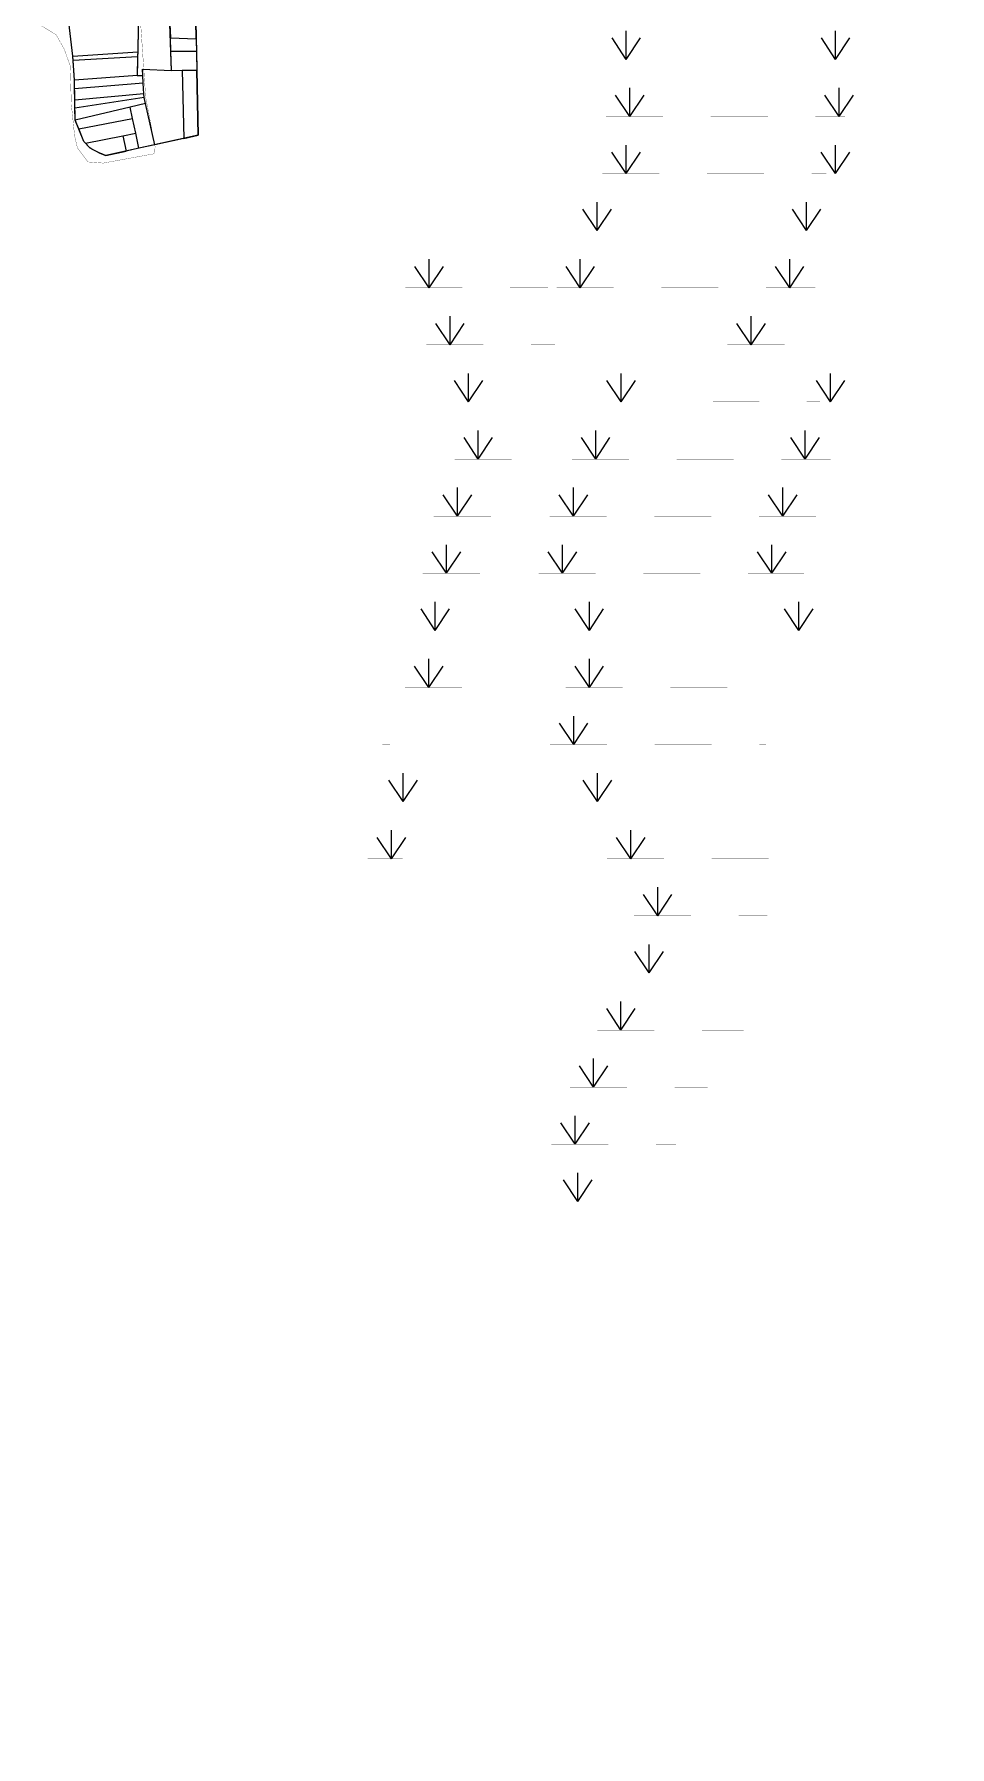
# Model space of a CAD drawing. Extents: x 209123 to 210085, y 4843977 to 4845861.
# Drawn here: x 209123 to 209604, y 4843977 to 4844876 of the extents above; entities that cross this region are included whole.
import ezdxf

# ---------------------------------------------------------------- set-up
doc = ezdxf.new("R2010")
doc.units = 0
doc.header["$LTSCALE"] = 1.5
doc.header["$MEASUREMENT"] = 0
doc.layers.get('0').update_dxf_attribs({"linetype": 'CONTINUOUS'})
for name, color, linetype in [('CD-MALHA-LOTES', 7, 'CONTINUOUS'), ('HD-ALAGADO-BREJO', 170, 'CONTINUOUS'), ('LM-LIM-SETOR-FISCAL', 7, 'CONTINUOUS'), ('RU-QUADRAS', 210, 'CONTINUOUS')]:
    doc.layers.add(name, color=color, linetype=linetype)
doc.linetypes.add('Limite', pattern='A,20,-3,[130,ltypeshp.shx,S=6.35,R=0,X=0,Y=0],-3,20', length=46)

# ---------------------------------------------------------------- blocks, each defined once
blk = doc.blocks.new('COD094', base_point=(198052.515178, 4844243.71571))
for q in [(198060.015178, 4844258.71571), (198052.515178, 4844254.96571), (198067.515178, 4844254.96571)]:
    blk.add_line((198060.015178, 4844243.71571), q)
blk = doc.blocks.new('*X7')
at = {"layer": 'HD-ALAGADO-BREJO', "const_width": 0.13}
for points in [[(209421.728838, 4844863.257264), (209426.728838, 4844863.257459)], [(209426.728838, 4844863.257459), (209451.728838, 4844863.258432)], [(209476.728838, 4844863.259405), (209506.728838, 4844863.260572)], [(209531.728838, 4844863.261546), (209536.728838, 4844863.26174)], [(209536.728838, 4844863.26174), (209561.728838, 4844863.262713)], [(209423.606565, 4844833.25725), (209428.606565, 4844833.257455)], [(209428.606565, 4844833.257455), (209453.606565, 4844833.258484)], [(209478.606565, 4844833.259512), (209508.606565, 4844833.260746)], [(209533.606565, 4844833.261775), (209538.606565, 4844833.26198)], [(209538.606565, 4844833.26198), (209548.606565, 4844833.262392)], [(209548.606565, 4844833.262392), (209549.222558, 4844833.258506)], [(209421.666929, 4844803.257197), (209426.666929, 4844803.25741)], [(209426.666929, 4844803.25741), (209451.666929, 4844803.25847)], [(209476.666929, 4844803.259531), (209506.666929, 4844803.260804)], [(209531.666929, 4844803.261865), (209536.666929, 4844803.262077)], [(209536.666929, 4844803.262077), (209539.288911, 4844803.258374)], [(209406.47607, 4844773.257012), (209411.47607, 4844773.257218)], [(209411.47607, 4844773.257218), (209436.47607, 4844773.258244)], [(209461.47607, 4844773.259271), (209491.47607, 4844773.260503)], [(209516.47607, 4844773.26153), (209521.47607, 4844773.261735)], [(209521.47607, 4844773.261735), (209531.47607, 4844773.262146)], [(209531.47607, 4844773.262146), (209532.529485, 4844773.258273)], [(209318.125946, 4844743.256096), (209323.125946, 4844743.256359)], [(209323.125946, 4844743.256359), (209348.125946, 4844743.257675)], [(209373.125946, 4844743.25899), (209388.125946, 4844743.259779)], [(209388.125946, 4844743.259779), (209393.064762, 4844743.256845)], [(209397.58245, 4844743.256891), (209402.58245, 4844743.257089)], [(209402.58245, 4844743.257089), (209427.58245, 4844743.258079)], [(209452.58245, 4844743.25907), (209482.582449, 4844743.260258)], [(209507.582449, 4844743.261249), (209512.582449, 4844743.261447)], [(209512.582449, 4844743.261447), (209532.582449, 4844743.26224)], [(209532.582449, 4844743.26224), (209533.641345, 4844743.258251)], [(209329.134353, 4844713.256173), (209334.134353, 4844713.256449)], [(209334.134353, 4844713.256449), (209359.134353, 4844713.257832)], [(209384.134353, 4844713.259214), (209394.134353, 4844713.259767)], [(209394.134353, 4844713.259767), (209396.777109, 4844713.256849)], [(209487.395036, 4844713.257756), (209492.395036, 4844713.258082)], [(209492.395036, 4844713.258082), (209517.395036, 4844713.259714)], [(209338.910317, 4844683.256238), (209343.910317, 4844683.25656)], [(209343.910317, 4844683.25656), (209368.910317, 4844683.258174)], [(209419.090201, 4844683.25704), (209424.090201, 4844683.257251)], [(209424.090201, 4844683.257251), (209449.090201, 4844683.25831)], [(209474.090201, 4844683.259368), (209504.090201, 4844683.260638)], [(209529.090201, 4844683.261696), (209534.090201, 4844683.261908)], [(209534.090201, 4844683.261908), (209537.275711, 4844683.258221)], [(209343.992853, 4844653.256256), (209348.992853, 4844653.256603)], [(209348.992853, 4844653.256603), (209373.992853, 4844653.258339)], [(209405.662922, 4844653.256872), (209410.662922, 4844653.25707)], [(209410.662922, 4844653.25707), (209435.662922, 4844653.258061)], [(209460.662922, 4844653.259052), (209490.662922, 4844653.260241)], [(209515.662922, 4844653.261231), (209520.662922, 4844653.261429)], [(209520.662922, 4844653.261429), (209540.662922, 4844653.262222)], [(209540.662922, 4844653.262222), (209541.686228, 4844653.258233)], [(209333.076896, 4844623.256113), (209338.076896, 4844623.256452)], [(209338.076896, 4844623.256452), (209363.076896, 4844623.258144)], [(209393.95897, 4844623.256722), (209398.95897, 4844623.256911)], [(209398.95897, 4844623.256911), (209423.95897, 4844623.257857)], [(209448.95897, 4844623.258802), (209478.95897, 4844623.259937)], [(209503.95897, 4844623.260882), (209508.95897, 4844623.261071)], [(209508.95897, 4844623.261071), (209533.95897, 4844623.262016)], [(209327.298017, 4844593.256023), (209332.298017, 4844593.256395)], [(209332.298017, 4844593.256395), (209357.298017, 4844593.258254)], [(209388.206694, 4844593.256632), (209393.206694, 4844593.256828)], [(209393.206694, 4844593.256828), (209418.206694, 4844593.257807)], [(209443.206694, 4844593.258786), (209473.206694, 4844593.259961)], [(209498.206694, 4844593.260941), (209503.206694, 4844593.261136)], [(209503.206694, 4844593.261136), (209523.206694, 4844593.26192)], [(209523.206694, 4844593.26192), (209527.642963, 4844593.258026)], [(209321.399449, 4844563.255931), (209326.399449, 4844563.256355)], [(209326.399449, 4844563.256355), (209346.399449, 4844563.258052)], [(209346.399449, 4844563.258052), (209349.569017, 4844563.256212)], [(209402.338843, 4844563.25674), (209407.338843, 4844563.256949)], [(209407.338843, 4844563.256949), (209432.338843, 4844563.257993)], [(209457.338843, 4844563.259037), (209487.338843, 4844563.260289)], [(209512.338843, 4844563.261333), (209517.338843, 4844563.261542)], [(209517.338843, 4844563.261542), (209522.338843, 4844563.261751)], [(209522.338843, 4844563.261751), (209524.014602, 4844563.257957)], [(209317.939556, 4844533.255863), (209322.939556, 4844533.256264)], [(209322.939556, 4844533.256264), (209347.939556, 4844533.258271)], [(209402.334122, 4844533.256707), (209407.334122, 4844533.256927)], [(209407.334122, 4844533.256927), (209432.334122, 4844533.258026)], [(209457.334122, 4844533.259125), (209487.334122, 4844533.260444)], [(209306.09766, 4844503.255712), (209310.172331, 4844503.255752)], [(209394.115883, 4844503.256592), (209399.115883, 4844503.256808)], [(209399.115883, 4844503.256808), (209424.115883, 4844503.257887)], [(209449.115883, 4844503.258966), (209479.115883, 4844503.260261)], [(209504.115883, 4844503.26134), (209507.562599, 4844503.257726)], [(209304.462631, 4844473.255662), (209309.462631, 4844473.256195)], [(209309.462631, 4844473.256195), (209319.462631, 4844473.25726)], [(209319.462631, 4844473.25726), (209322.259231, 4844473.25584)], [(209406.577636, 4844473.256683), (209411.577636, 4844473.256916)], [(209411.577636, 4844473.256916), (209436.577636, 4844473.25808)], [(209461.577636, 4844473.259243), (209491.577636, 4844473.260639)], [(209298.336772, 4844443.255568), (209303.336772, 4844443.256091)], [(209303.336772, 4844443.256091), (209313.336772, 4844443.257138)], [(209313.336772, 4844443.257138), (209316.758463, 4844443.255752)], [(209424.108011, 4844443.256826), (209429.108011, 4844443.257073)], [(209429.108011, 4844443.257073), (209454.108011, 4844443.258309)], [(209479.108011, 4844443.259546), (209509.108011, 4844443.261029)], [(209438.224257, 4844413.256934), (209443.224257, 4844413.257206)], [(209443.224257, 4844413.257206), (209468.224257, 4844413.258565)], [(209493.224257, 4844413.259924), (209508.224256, 4844413.260739)], [(209508.224256, 4844413.260739), (209508.266787, 4844413.257634)], [(209433.72776, 4844383.256856), (209438.72776, 4844383.257112)], [(209438.72776, 4844383.257112), (209463.72776, 4844383.258394)], [(209488.72776, 4844383.259675), (209508.72776, 4844383.2607)], [(209508.72776, 4844383.2607), (209512.857954, 4844383.257647)], [(209418.938402, 4844353.256675), (209423.938402, 4844353.256935)], [(209423.938402, 4844353.256935), (209448.938402, 4844353.258234)], [(209473.938402, 4844353.259533), (209493.938402, 4844353.260573)], [(209493.938402, 4844353.260573), (209495.833935, 4844353.257444)], [(209404.575204, 4844323.256498), (209409.575204, 4844323.256766)], [(209409.575204, 4844323.256766), (209434.575204, 4844323.258103)], [(209459.575204, 4844323.25944), (209474.575204, 4844323.260242)], [(209474.575204, 4844323.260242), (209477.049619, 4844323.257223)], [(209394.842341, 4844293.256368), (209399.842341, 4844293.256649)], [(209399.842341, 4844293.256649), (209424.842341, 4844293.258052)], [(209449.842341, 4844293.259456), (209459.842341, 4844293.260017)], [(209459.842341, 4844293.260017), (209460.385345, 4844293.257024)], [(209396.294937, 4844263.25635), (209401.294937, 4844263.25668)], [(209401.294937, 4844263.25668), (209426.294937, 4844263.25833)]]:
    blk.add_lwpolyline(points, dxfattribs=at)
at = {"layer": 'HD-ALAGADO-BREJO'}
for p in [(209426.728838, 4844863.257459), (209536.728838, 4844863.26174), (209428.606565, 4844833.257455), (209538.606565, 4844833.26198), (209426.666929, 4844803.25741), (209536.666929, 4844803.262077), (209411.47607, 4844773.257218), (209521.47607, 4844773.261735), (209323.125946, 4844743.256359), (209402.58245, 4844743.257089), (209512.582449, 4844743.261447), (209334.134353, 4844713.256449), (209492.395036, 4844713.258082), (209343.910317, 4844683.25656), (209424.090201, 4844683.257251), (209534.090201, 4844683.261908), (209348.992853, 4844653.256603), (209410.662922, 4844653.25707), (209520.662922, 4844653.261429), (209338.076896, 4844623.256452), (209398.95897, 4844623.256911), (209508.95897, 4844623.261071), (209332.298017, 4844593.256395), (209393.206694, 4844593.256828), (209503.206694, 4844593.261136), (209326.399449, 4844563.256355), (209407.338843, 4844563.256949), (209517.338843, 4844563.261542), (209322.939556, 4844533.256264), (209407.334122, 4844533.256927), (209399.115883, 4844503.256808), (209309.462631, 4844473.256195), (209411.577636, 4844473.256916), (209303.336772, 4844443.256091), (209429.108011, 4844443.257073), (209443.224257, 4844413.257206), (209438.72776, 4844383.257112), (209423.938402, 4844353.256935), (209409.575204, 4844323.256766), (209399.842341, 4844293.256649), (209401.294937, 4844263.25668)]:
    blk.add_blockref('COD094', p, dxfattribs=at)

msp = doc.modelspace()

# ---------------------------------------------------------------- linework, layer by layer
at = {"layer": 'CD-MALHA-LOTES', "linetype": 'Continuous'}
for points in [[(209177.83, 4844879.93), (209177.53, 4844867.23)], [(209208.27, 4844874.03), (209208.09, 4844883.13), (209194.46, 4844881.74), (209194.7, 4844874.64)], [(209143.42, 4844864.95), (209142.03, 4844876.88)], [(209194.7, 4844874.64), (209208.27, 4844874.03)], [(209194.94, 4844867.51), (209194.7, 4844874.64)], [(209208.27, 4844874.03), (209208.41, 4844867.49)], [(209143.42, 4844864.95), (209177.53, 4844867.23)], [(209143.59, 4844862.66), (209143.42, 4844864.95)], [(209177.47, 4844864.54), (209143.59, 4844862.66)], [(209144.36, 4844852.26), (209143.59, 4844862.66)], [(209177.47, 4844864.54), (209177.25, 4844854.83)], [(209177.53, 4844867.23), (209177.47, 4844864.54)], [(209194.94, 4844867.51), (209208.41, 4844867.49)], [(209195.29, 4844857.41), (209194.94, 4844867.51)], [(209208.41, 4844867.49), (209208.61, 4844857.62)], [(209177.25, 4844854.83), (209144.36, 4844852.26)], [(209144.41, 4844847.83), (209144.36, 4844852.26)], [(209177.25, 4844854.83), (209180.24, 4844854.81)], [(209180.24, 4844854.81), (209180.05, 4844858.02), (209195.29, 4844857.41)], [(209180.46, 4844850.78), (209180.24, 4844854.81)], [(209195.29, 4844857.41), (209200.93, 4844857.5)], [(209200.93, 4844857.5), (209208.61, 4844857.62)], [(209200.93, 4844857.5), (209201.84, 4844821.72)], [(209201.84, 4844821.72), (209209.31, 4844823.35), (209208.61, 4844857.62)], [(209180.46, 4844850.78), (209144.41, 4844847.83)], [(209144.47, 4844841.81), (209144.41, 4844847.83)], [(209180.76, 4844845.21), (209144.47, 4844841.81)], [(209180.76, 4844845.21), (209180.46, 4844850.78)], [(209180.87, 4844843.14), (209180.76, 4844845.21)], [(209144.51, 4844837.69), (209144.47, 4844841.81)], [(209180.87, 4844843.14), (209144.51, 4844837.69)], [(209144.63, 4844831.29), (209144.51, 4844837.69)], [(209173.62, 4844838.15), (209144.63, 4844831.29)], [(209181.58, 4844840.03), (209173.62, 4844838.15)], [(209174.85, 4844832.26), (209173.62, 4844838.15)], [(209181.58, 4844840.03), (209180.87, 4844843.14)], [(209186.52, 4844818.37), (209181.58, 4844840.03)], [(209146.6, 4844826.84), (209144.63, 4844831.29)], [(209146.6, 4844826.84), (209174.85, 4844832.26)], [(209150.06, 4844819.19), (209149.16, 4844820.11), (209146.6, 4844826.84)], [(209176.47, 4844824.52), (209174.85, 4844832.26)], [(209150.06, 4844819.19), (209169.7, 4844823.15)], [(209150.06, 4844819.19), (209152.45, 4844816.74), (209157.7, 4844813.95), (209160.81, 4844812.76), (209171.48, 4844815.09)], [(209169.7, 4844823.15), (209176.47, 4844824.52)], [(209169.7, 4844823.15), (209171.48, 4844815.09)], [(209178.14, 4844816.55), (209171.48, 4844815.09)], [(209178.14, 4844816.55), (209176.47, 4844824.52)], [(209186.52, 4844818.37), (209178.14, 4844816.55)], [(209201.84, 4844821.72), (209186.52, 4844818.37)]]:
    msp.add_lwpolyline(points, dxfattribs=at)
at = {"layer": 'LM-LIM-SETOR-FISCAL', "color": 7, "linetype": 'Limite', "ltscale": 0.1, "const_width": 0.13, "flags": 128}
msp.add_lwpolyline([(209756.5, 4845516.29), (209751.3, 4845524.57), (209742.67, 4845530.22), (209737.91, 4845533.03), (209733.61, 4845542.58), (209730.18, 4845548.5), (209731.68, 4845555.3), (209735.91, 4845559.88), (209741.98, 4845564.02), (209753.89, 4845568.44), (209759.18, 4845571.62), (209769.33, 4845578.92), (209783.86, 4845592.74), (209797.93, 4845607.35), (209810.43, 4845622.37), (209819.75, 4845638.06), (209824.57, 4845649.26), (209828.77, 4845659.93), (209832.87, 4845664.74), (209848.49, 4845681.91), (209857.53, 4845691.24), (209860.86, 4845695.63), (209861.99, 4845705.36), (209861.02, 4845710.64), (209859.16, 4845715.4), (209857.15, 4845726.42), (209858.67, 4845731.69), (209865.35, 4845741.55), (209874.22, 4845748.93), (209882.41, 4845756.24), (209886.56, 4845766.07), (209891, 4845769.67), (209901.56, 4845768.58), (209905.96, 4845770.63), (209912.29, 4845777.56), (209920.57, 4845789.98), (209922.5, 4845794.42), (209931.6, 4845803.92), (209935.51, 4845808.28), (209938.71, 4845813.1), (209948.53, 4845822.18), (209959.16, 4845828.66), (209974.4, 4845836.91), (209985.3, 4845843.64), (209999.63, 4845851.1), (210005.85, 4845852.59), (210008.83, 4845748.88), (210012.92, 4845552.03), (210014.83, 4845430.78), (210016.4, 4845308.43), (210019.84, 4845187.26), (210022.71, 4845049.46), (210025.73, 4844869.03), (210027.84, 4844746.03), (210028.55, 4844610.67), (210030.42, 4844504.69), (210034.54, 4844395.49), (210034.98, 4844356.84), (210037.09, 4844303.19), (210041.11, 4844243.91), (210042.66, 4844241.49), (210041.24, 4844225.16), (210043.91, 4844157.03), (209880.94, 4844060.34), (209730.56, 4843976.83), (209721.87, 4844263.16), (209719.55, 4844281.84), (209717.08, 4844293.94), (209714.37, 4844312.96), (209713.82, 4844325.29), (209714.97, 4844349.6), (209717.05, 4844364.77), (209717.83, 4844381.99), (209717.12, 4844411.82), (209717.22, 4844427.24), (209717.1, 4844446.23), (209716, 4844456.05), (209712.25, 4844471.82), (209711.6, 4844484.23), (209712.56, 4844517.1), (209711.89, 4844571.62), (209709.7, 4844684.19), (209706.22, 4844772.81), (209704.76, 4844848.62), (209704.58, 4844905.73), (209701.13, 4845088.11), (209700.9, 4845149.96), (209442.8, 4844991.55), (209237.03, 4844921.8), (209232.93, 4844899.15), (209223.07, 4844898.14), (209223.58, 4844893.28), (209178.83, 4844885.81), (209181.74, 4844843.24), (209186.67, 4844817.46), (209186.43, 4844813.71), (209159.38, 4844808.75), (209151.39, 4844809.37), (209145.88, 4844816.7), (209144.38, 4844823.1), (209142.68, 4844839.54), (209142.04, 4844859.97), (209138.84, 4844868.81), (209134.67, 4844876.18), (209127.19, 4844880.69), (209131.76, 4844886.69), (209131.76, 4844898.36), (209130.33, 4844910.26), (209129.68, 4844932.5), (209129.26, 4845060.67), (209126.52, 4845138.55), (209123.25, 4845217.54), (209226.33, 4845219.29), (209222.79, 4845325.24), (209220.85, 4845402.89), (209219.98, 4845454.41), (209226.26, 4845455.39), (209399.02, 4845457.74), (209461.83, 4845458.1), (209475.56, 4845459.96), (209501.71, 4845467.83), (209505.47, 4845394.52), (209504.56, 4845374.59), (209505.1, 4845367.3), (209542.33, 4845367.28), (209550.43, 4845374.54), (209563.32, 4845384.18), (209568.8, 4845393.48), (209577.29, 4845403.54), (209585.18, 4845423.15), (209590.39, 4845446.06), (209592.24, 4845456.12), (209597.28, 4845472.86), (209603.22, 4845476.76), (209608.72, 4845478.09), (209628.79, 4845475.14), (209633.88, 4845475.76), (209646.18, 4845479.73), (209666.16, 4845488.23), (209685.39, 4845488.24), (209697.02, 4845487.7), (209704.19, 4845486.94), (209721.62, 4845480.74), (209737.12, 4845478.67), (209747.23, 4845491.82), (209750.5, 4845496.43), (209755.32, 4845505.71), (209756.8, 4845510.41)], close=True, dxfattribs=at)
at = {"layer": 'RU-QUADRAS', "color": 6, "linetype": 'Continuous'}
msp.add_lwpolyline([(209208.09, 4844883.13), (209209.31, 4844823.35), (209160.81, 4844812.76, -0.06159), (209152.45, 4844816.74), (209149.16, 4844820.11), (209144.63, 4844831.29), (209144.36, 4844852.26), (209143.42, 4844864.95), (209139.08, 4844902.22)], format="xyb", dxfattribs=at)
msp.add_lwpolyline([(209177.95, 4844885.21), (209177.25, 4844854.83), (209180.24, 4844854.81), (209180.05, 4844858.02), (209195.29, 4844857.41), (209194.46, 4844881.74)], dxfattribs=at)

# ---------------------------------------------------------------- block references
at = {"layer": 'HD-ALAGADO-BREJO'}
msp.add_blockref('*X7', (0, 0), dxfattribs=at)

doc.saveas('drawing.dxf')
